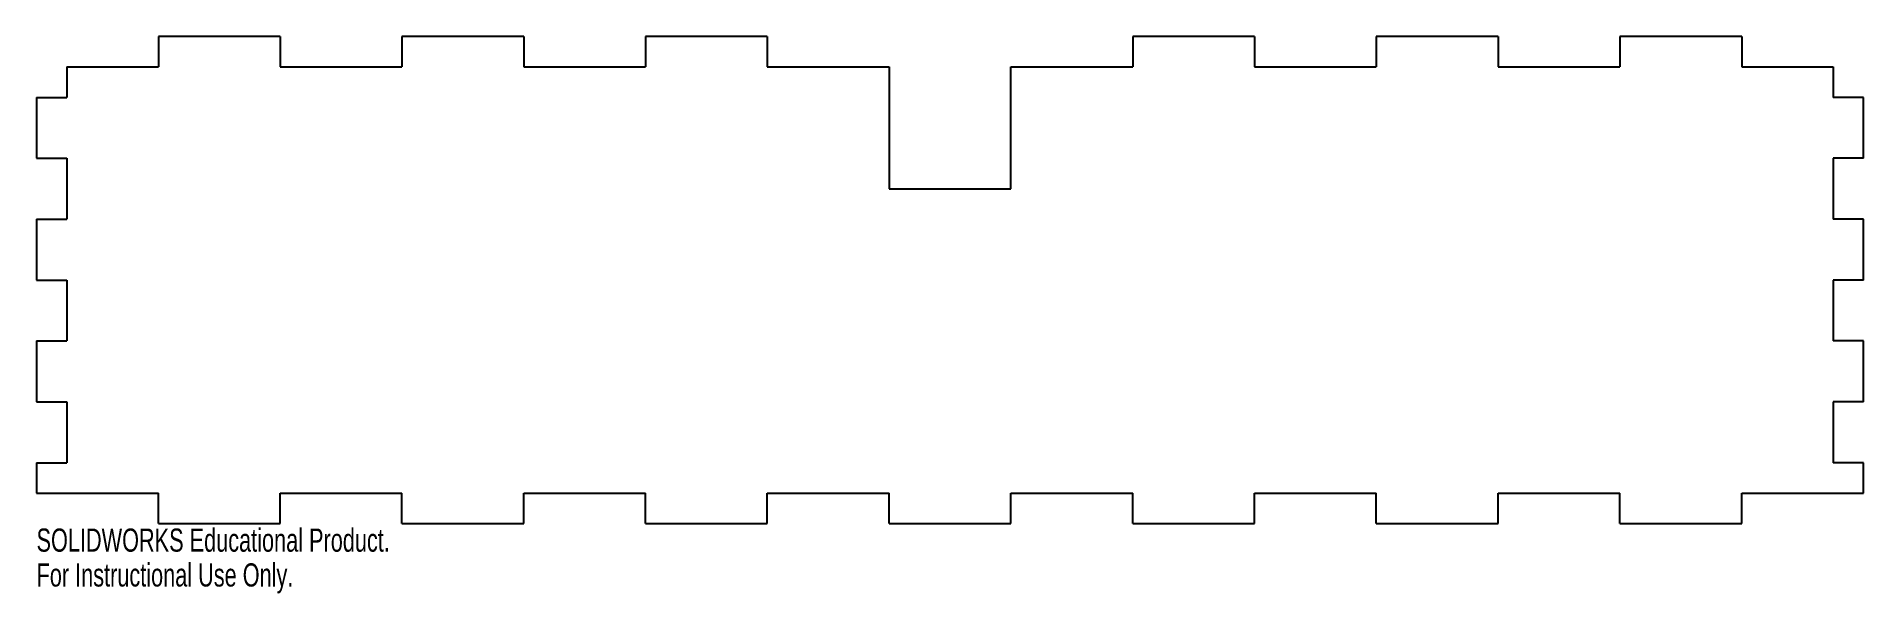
# Model space of a CAD drawing. Header units: inches. Extents: x -7.5 to 7.5, y -2.6 to 2.
import ezdxf

# ---------------------------------------------------------------- set-up
doc = ezdxf.new("R2010")
doc.units = ezdxf.units.IN
doc.header["$MEASUREMENT"] = 0
doc.styles.add('SLDTEXTSTYLE0', font='TXT', dxfattribs={"width": 0.7})

msp = doc.modelspace()

# ---------------------------------------------------------------- linework, layer by layer
at = {"color": 7, "linetype": 'Continuous', "lineweight": 25}
for p, q in [((-5.5, 2), (-6.5, 2)), ((-6.5, 2), (-6.5, 1.75)), ((-5.5, 2), (-5.5, 1.75)), ((-3.5, 2), (-4.5, 2)), ((-4.5, 2), (-4.5, 1.75)), ((-3.5, 2), (-3.5, 1.75)), ((-1.5, 2), (-2.5, 2)), ((-2.5, 2), (-2.5, 1.75)), ((-1.5, 2), (-1.5, 1.75)), ((2.5, 2), (1.5, 2)), ((1.5, 2), (1.5, 1.75)), ((2.5, 2), (2.5, 1.75)), ((4.5, 2), (3.5, 2)), ((3.5, 2), (3.5, 1.75)), ((4.5, 2), (4.5, 1.75)), ((6.5, 2), (5.5, 2)), ((5.5, 2), (5.5, 1.75)), ((6.5, 2), (6.5, 1.75)), ((-7.25, 1.75), (-6.5, 1.75)), ((-7.25, 1.75), (-7.25, 1.5)), ((-5.5, 1.75), (-4.5, 1.75)), ((-3.5, 1.75), (-2.5, 1.75)), ((-1.5, 1.75), (-0.5, 1.75)), ((-0.5, 1.75), (-0.5, 0.75)), ((0.5, 1.75), (1.5, 1.75)), ((0.5, 0.75), (0.5, 1.75)), ((2.5, 1.75), (3.5, 1.75)), ((4.5, 1.75), (5.5, 1.75)), ((6.5, 1.75), (7.25, 1.75)), ((7.25, 1.75), (7.25, 1.5)), ((-7.5, 1.5), (-7.25, 1.5)), ((-7.5, 1.5), (-7.5, 1)), ((7.5, 1.5), (7.25, 1.5)), ((7.5, 1), (7.5, 1.5)), ((-7.5, 1), (-7.25, 1)), ((-7.25, 1), (-7.25, 0.5)), ((7.25, 1), (7.25, 0.5)), ((7.5, 1), (7.25, 1)), ((-0.5, 0.75), (0.5, 0.75)), ((-7.5, 0.5), (-7.25, 0.5)), ((-7.5, 0.5), (-7.5, 0)), ((7.5, 0.5), (7.25, 0.5)), ((7.5, 0), (7.5, 0.5)), ((-7.5, 0), (-7.25, 0)), ((-7.25, 0), (-7.25, -0.5)), ((7.25, 0), (7.25, -0.5)), ((7.5, 0), (7.25, 0)), ((-7.5, -0.5), (-7.25, -0.5)), ((-7.5, -0.5), (-7.5, -1)), ((7.5, -0.5), (7.25, -0.5)), ((7.5, -1), (7.5, -0.5)), ((-7.5, -1), (-7.25, -1)), ((-7.25, -1), (-7.25, -1.5)), ((7.25, -1), (7.25, -1.5)), ((7.5, -1), (7.25, -1)), ((-7.5, -1.5), (-7.25, -1.5)), ((-7.5, -1.5), (-7.5, -1.75)), ((7.5, -1.5), (7.25, -1.5)), ((7.5, -1.75), (7.5, -1.5)), ((-7.5, -1.75), (-6.5, -1.75)), ((-6.5, -2), (-6.5, -1.75)), ((-5.5, -2), (-5.5, -1.75)), ((-5.5, -1.75), (-4.5, -1.75)), ((-4.5, -2), (-4.5, -1.75)), ((-3.5, -2), (-3.5, -1.75)), ((-3.5, -1.75), (-2.5, -1.75)), ((-2.5, -2), (-2.5, -1.75)), ((-1.5, -2), (-1.5, -1.75)), ((-1.5, -1.75), (-0.5, -1.75)), ((-0.5, -2), (-0.5, -1.75)), ((0.5, -2), (0.5, -1.75)), ((0.5, -1.75), (1.5, -1.75)), ((1.5, -2), (1.5, -1.75)), ((2.5, -2), (2.5, -1.75)), ((2.5, -1.75), (3.5, -1.75)), ((3.5, -2), (3.5, -1.75)), ((4.5, -2), (4.5, -1.75)), ((4.5, -1.75), (5.5, -1.75)), ((5.5, -2), (5.5, -1.75)), ((6.5, -2), (6.5, -1.75)), ((6.5, -1.75), (7.5, -1.75)), ((-6.5, -2), (-5.5, -2)), ((-4.5, -2), (-3.5, -2)), ((-2.5, -2), (-1.5, -2)), ((-0.5, -2), (0.5, -2)), ((1.5, -2), (2.5, -2)), ((3.5, -2), (4.5, -2)), ((5.5, -2), (6.5, -2))]:
    msp.add_line(p, q, dxfattribs=at)

# ---------------------------------------------------------------- texts
at = {"color": 7, "linetype": 'Continuous', "char_height": 0.1903, "attachment_point": 1, "style": 'SLDTEXTSTYLE0'}
for s, insert in [('SOLIDWORKS Educational Product.', (-7.5, -2.04)), ('For Instructional Use Only.', (-7.5, -2.326))]:
    msp.add_mtext(s, dxfattribs=dict(at, insert=insert))

doc.saveas('drawing.dxf')
